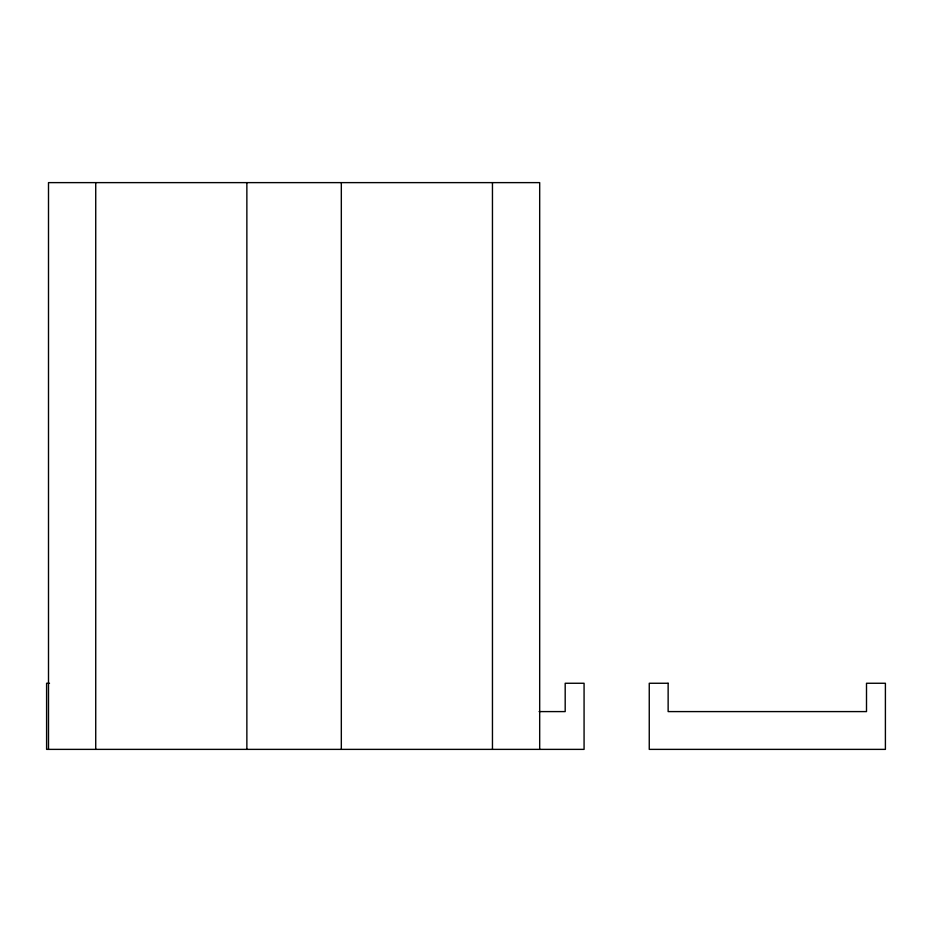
<?xml version="1.0" encoding="UTF-8"?>
<svg xmlns="http://www.w3.org/2000/svg" width="932" height="932" viewBox="0 0 932 932"><rect width="100%" height="100%" fill="white"/><g stroke="black" fill="none" stroke-linecap="round" stroke-linejoin="round"><path stroke-width="1.4" d="M49.501 683.261L46.6 683.261L46.6 749.375L584.073 749.375L584.073 683.261L565.188 683.261L565.188 711.594L539.115 711.594M539.686 749.375L539.686 182.625L48.499 182.625L48.499 749.375M492.457 182.625L492.457 749.375M341.322 182.625L341.322 749.375M246.864 182.625L246.864 749.375M95.728 182.625L95.728 749.375M668.139 683.261L649.255 683.261L649.255 749.375L885.4 749.375L885.4 683.261L866.504 683.261L866.504 711.594L668.139 711.594L668.139 683.261"/></g></svg>
